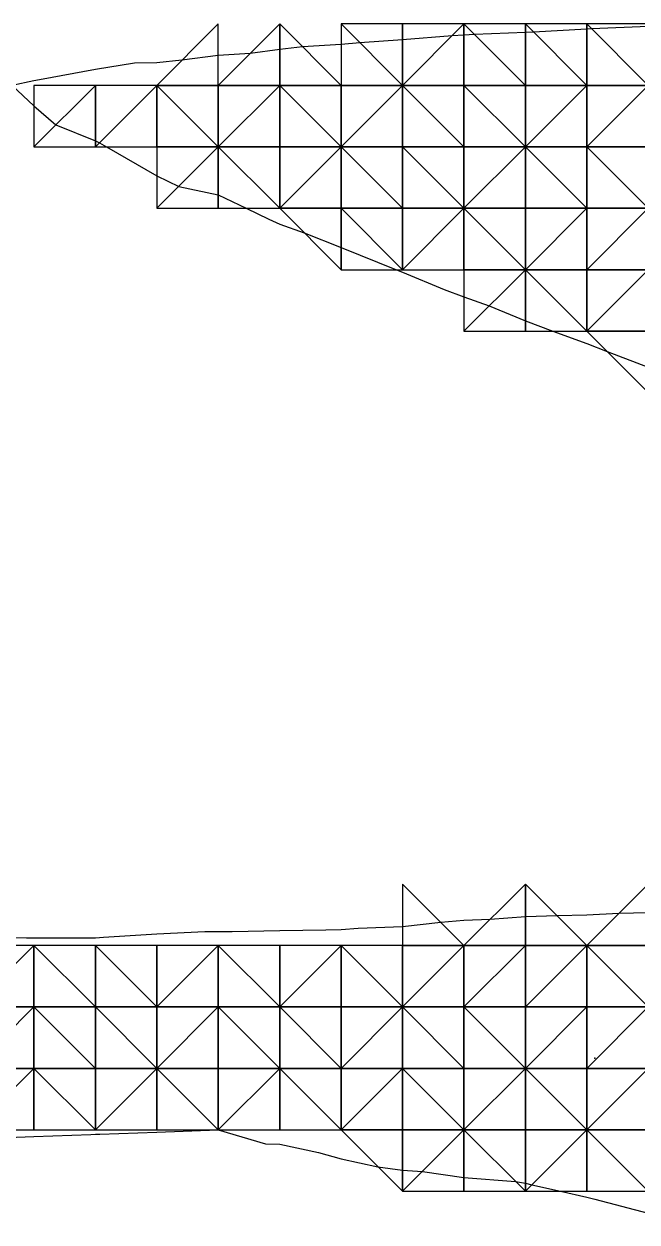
# Model space of a CAD drawing. Header units: metres. Extents: x 4732344 to 4732577, y 2266116 to 2266284.
# Drawn here: x 4732487.7 to 4732492.69, y 2266208.48 to 2266218.23 of the extents above; entities that cross this region are included whole.
import ezdxf

# ---------------------------------------------------------------- set-up
doc = ezdxf.new("R2010")
doc.units = ezdxf.units.M
doc.layers.add('TIN', color=5, linetype='Continuous')

msp = doc.modelspace()

# ---------------------------------------------------------------- linework, layer by layer
at = {"layer": 'lleno', "color": 3}
for points in [[(4732492.779, 2266218.2137, 1328.329), (4732492.3198, 2266218.1942, 1328.3125), (4732492.279, 2266218.1924, 1328.311), (4732491.8447, 2266218.1693, 1328.2952), (4732491.779, 2266218.1659, 1328.2928), (4732491.3657, 2266218.1483, 1328.2775), (4732491.279, 2266218.1446, 1328.2743), (4732491.1835, 2266218.1395, 1328.2709), (4732490.779, 2266218.1061, 1328.2568), (4732490.4328, 2266218.0812, 1328.2446), (4732490.279, 2266218.0666, 1328.2394), (4732489.964, 2266218.05, 1328.2279), (4732489.779, 2266218.0271, 1328.2219), (4732489.5387, 2266217.9947, 1328.2143), (4732489.279, 2266217.9789, 1328.2072), (4732488.9832, 2266217.9392, 1328.1997), (4732488.779, 2266217.9185, 1328.1924), (4732488.5977, 2266217.9162, 1328.1854), (4732488.279, 2266217.8654, 1328.1746), (4732487.8236, 2266217.7796, 1328.1598), (4732487.779, 2266217.7723, 1328.1583), (4732487.6004, 2266217.735, 1328.1526), (4732487.779, 2266217.5683, 1328.1579), (4732487.9576, 2266217.4136, 1328.1633), (4732488.279, 2266217.285, 1328.1746), (4732488.3113, 2266217.2673, 1328.1757), (4732488.3699, 2266217.235, 1328.1776), (4732488.779, 2266216.9982, 1328.1834), (4732488.9576, 2266216.9136, 1328.1834), (4732489.279, 2266216.8437, 1328.187), (4732489.5063, 2266216.735, 1328.1921), (4732489.6908, 2266216.6468, 1328.1962), (4732489.779, 2266216.6046, 1328.1982), (4732489.979, 2266216.535, 1328.2036), (4732490.279, 2266216.415, 1328.2111), (4732490.729, 2266216.235, 1328.2224), (4732490.779, 2266216.2142, 1328.2236), (4732491.1172, 2266216.0732, 1328.2315), (4732491.279, 2266216.015, 1328.2356), (4732491.4849, 2266215.9409, 1328.2408), (4732491.779, 2266215.8183, 1328.2476), (4732492.0012, 2266215.735, 1328.2531), (4732492.279, 2266215.635, 1328.2601), (4732492.4457, 2266215.5683, 1328.2641), (4732492.779, 2266215.4433, 1328.2725)], [(4732492.779, 2266211.0013, 1328.4322), (4732492.5401, 2266210.9961, 1328.4256), (4732492.279, 2266210.9824, 1328.4188), (4732492.0367, 2266210.9773, 1328.4121), (4732491.779, 2266210.969, 1328.4039), (4732491.4916, 2266210.9476, 1328.3941), (4732491.279, 2266210.9383, 1328.3886), (4732491.0921, 2266210.9219, 1328.3842), (4732490.779, 2266210.8867, 1328.3773), (4732490.4185, 2266210.8745, 1328.3677), (4732490.279, 2266210.8627, 1328.3644), (4732490.154, 2266210.86, 1328.361), (4732489.779, 2266210.8561, 1328.3506), (4732489.3919, 2266210.8479, 1328.34), (4732489.279, 2266210.8467, 1328.3369), (4732489.1685, 2266210.8455, 1328.3338), (4732488.779, 2266210.8284, 1328.3237), (4732488.3437, 2266210.7997, 1328.3137), (4732488.279, 2266210.7961, 1328.3129), (4732487.8401, 2266210.7961, 1328.3021), (4732487.779, 2266210.7948, 1328.3004), (4732487.7186, 2266210.7954, 1328.2986), (4732487.279, 2266210.8002, 1328.2857)], [(4732487.348, 2266209.166, 1328.2596), (4732487.779, 2266209.1814, 1328.2726), (4732488.242, 2266209.198, 1328.2865), (4732488.279, 2266209.1993, 1328.2876), (4732488.3147, 2266209.1993, 1328.2886), (4732488.779, 2266209.2165, 1328.3025), (4732489.279, 2266209.235, 1328.3174), (4732489.6647, 2266209.1207, 1328.3243), (4732489.779, 2266209.1174, 1328.3274), (4732490.0961, 2266209.0521, 1328.334), (4732490.279, 2266209.0006, 1328.3374), (4732490.579, 2266208.935, 1328.3435), (4732490.779, 2266208.9074, 1328.3482), (4732490.9403, 2266208.8963, 1328.3524), (4732491.279, 2266208.8461, 1328.3602), (4732491.699, 2266208.815, 1328.3711), (4732491.779, 2266208.8017, 1328.3729), (4732491.8316, 2266208.7876, 1328.3739), (4732492.0647, 2266208.735, 1328.3786), (4732492.279, 2266208.6866, 1328.383), (4732492.3442, 2266208.6698, 1328.3843), (4732492.779, 2266208.5576, 1328.3927), (4732493.029, 2266208.485, 1328.3973)]]:
    msp.add_polyline3d(points, dxfattribs=at)
at = {"layer": 'lleno_centroid', "color": 2}
msp.add_point((4732492.3454, 2266209.8191, 1328.4263), dxfattribs=at)
at = {"layer": 'TIN', "color": 5}
for points in [[(4732488.779, 2266217.735, 0.129), (4732489.279, 2266217.735, 0.14), (4732489.279, 2266218.235, 0.058)], [(4732489.779, 2266218.235, 0.063), (4732489.279, 2266217.735, 0.14), (4732489.779, 2266217.735, 0.152)], [(4732490.279, 2266217.735, 0.163), (4732489.779, 2266218.235, 0.063), (4732489.779, 2266217.735, 0.152)], [(4732490.779, 2266218.235, 0.075), (4732490.279, 2266218.235, 0.068), (4732490.779, 2266217.735, 0.172)], [(4732490.279, 2266218.235, 0.068), (4732490.279, 2266217.735, 0.163), (4732490.779, 2266217.735, 0.172)], [(4732490.779, 2266217.735, 0.172), (4732491.279, 2266218.235, 0.083), (4732490.779, 2266218.235, 0.075)], [(4732491.279, 2266217.735, 0.177), (4732491.279, 2266218.235, 0.083), (4732490.779, 2266217.735, 0.172)], [(4732491.779, 2266218.235, 0.087), (4732491.279, 2266218.235, 0.083), (4732491.779, 2266217.735, 0.181)], [(4732491.779, 2266217.735, 0.181), (4732491.279, 2266218.235, 0.083), (4732491.279, 2266217.735, 0.177)], [(4732492.279, 2266217.735, 0.186), (4732492.279, 2266218.235, 0.092), (4732491.779, 2266218.235, 0.087)], [(4732491.779, 2266218.235, 0.087), (4732491.779, 2266217.735, 0.181), (4732492.279, 2266217.735, 0.186)], [(4732492.779, 2266217.735, 0.19), (4732492.779, 2266218.235, 0.096), (4732492.279, 2266218.235, 0.092)], [(4732492.279, 2266218.235, 0.092), (4732492.279, 2266217.735, 0.186), (4732492.779, 2266217.735, 0.19)], [(4732488.279, 2266217.235, 0.098), (4732488.279, 2266217.735, 0.118), (4732487.779, 2266217.235, 0.09)], [(4732487.779, 2266217.235, 0.09), (4732488.279, 2266217.735, 0.118), (4732487.779, 2266217.735, 0.105)], [(4732488.779, 2266217.735, 0.129), (4732488.279, 2266217.235, 0.098), (4732488.779, 2266217.235, 0.109)], [(4732488.779, 2266217.735, 0.129), (4732488.279, 2266217.735, 0.118), (4732488.279, 2266217.235, 0.098)], [(4732488.779, 2266217.235, 0.109), (4732489.279, 2266217.235, 0.118), (4732488.779, 2266217.735, 0.129)], [(4732488.779, 2266217.735, 0.129), (4732489.279, 2266217.235, 0.118), (4732489.279, 2266217.735, 0.14)], [(4732489.779, 2266217.235, 0.129), (4732489.779, 2266217.735, 0.152), (4732489.279, 2266217.235, 0.118)], [(4732489.779, 2266217.735, 0.152), (4732489.279, 2266217.735, 0.14), (4732489.279, 2266217.235, 0.118)], [(4732490.279, 2266217.235, 0.141), (4732489.779, 2266217.735, 0.152), (4732489.779, 2266217.235, 0.129)], [(4732490.279, 2266217.235, 0.141), (4732490.279, 2266217.735, 0.163), (4732489.779, 2266217.735, 0.152)], [(4732490.279, 2266217.235, 0.141), (4732490.779, 2266217.735, 0.172), (4732490.279, 2266217.735, 0.163)], [(4732490.779, 2266217.235, 0.15), (4732490.779, 2266217.735, 0.172), (4732490.279, 2266217.235, 0.141)], [(4732490.779, 2266217.735, 0.172), (4732490.779, 2266217.235, 0.15), (4732491.279, 2266217.235, 0.156)], [(4732491.279, 2266217.235, 0.156), (4732491.279, 2266217.735, 0.177), (4732490.779, 2266217.735, 0.172)], [(4732491.779, 2266217.235, 0.161), (4732491.779, 2266217.735, 0.181), (4732491.279, 2266217.735, 0.177)], [(4732491.779, 2266217.235, 0.161), (4732491.279, 2266217.735, 0.177), (4732491.279, 2266217.235, 0.156)], [(4732491.779, 2266217.235, 0.161), (4732492.279, 2266217.735, 0.186), (4732491.779, 2266217.735, 0.181)], [(4732492.279, 2266217.235, 0.165), (4732492.279, 2266217.735, 0.186), (4732491.779, 2266217.235, 0.161)], [(4732492.779, 2266217.735, 0.19), (4732492.279, 2266217.735, 0.186), (4732492.279, 2266217.235, 0.165)], [(4732492.279, 2266217.235, 0.165), (4732492.779, 2266217.235, 0.17), (4732492.779, 2266217.735, 0.19)], [(4732489.279, 2266216.735, 0.095), (4732489.279, 2266217.235, 0.118), (4732488.779, 2266216.735, 0.09)], [(4732488.779, 2266216.735, 0.09), (4732489.279, 2266217.235, 0.118), (4732488.779, 2266217.235, 0.109)], [(4732489.779, 2266217.235, 0.129), (4732489.279, 2266217.235, 0.118), (4732489.779, 2266216.735, 0.106)], [(4732489.779, 2266216.735, 0.106), (4732489.279, 2266217.235, 0.118), (4732489.279, 2266216.735, 0.095)], [(4732489.779, 2266217.235, 0.129), (4732489.779, 2266216.735, 0.106), (4732490.279, 2266217.235, 0.141)], [(4732490.279, 2266217.235, 0.141), (4732489.779, 2266216.735, 0.106), (4732490.279, 2266216.735, 0.116)], [(4732490.779, 2266216.735, 0.126), (4732490.779, 2266217.235, 0.15), (4732490.279, 2266217.235, 0.141)], [(4732490.279, 2266216.735, 0.116), (4732490.779, 2266216.735, 0.126), (4732490.279, 2266217.235, 0.141)], [(4732491.279, 2266216.735, 0.135), (4732490.779, 2266217.235, 0.15), (4732490.779, 2266216.735, 0.126)], [(4732491.279, 2266217.235, 0.156), (4732490.779, 2266217.235, 0.15), (4732491.279, 2266216.735, 0.135)], [(4732491.279, 2266217.235, 0.156), (4732491.279, 2266216.735, 0.135), (4732491.779, 2266217.235, 0.161)], [(4732491.779, 2266217.235, 0.161), (4732491.279, 2266216.735, 0.135), (4732491.779, 2266216.735, 0.142)], [(4732491.779, 2266217.235, 0.161), (4732491.779, 2266216.735, 0.142), (4732492.279, 2266216.735, 0.147)], [(4732492.279, 2266216.735, 0.147), (4732492.279, 2266217.235, 0.165), (4732491.779, 2266217.235, 0.161)], [(4732492.779, 2266216.735, 0.152), (4732492.279, 2266217.235, 0.165), (4732492.279, 2266216.735, 0.147)], [(4732492.779, 2266216.735, 0.152), (4732492.779, 2266217.235, 0.17), (4732492.279, 2266217.235, 0.165)], [(4732490.279, 2266216.735, 0.116), (4732489.779, 2266216.735, 0.106), (4732490.279, 2266216.235, 0.091)], [(4732490.279, 2266216.735, 0.116), (4732490.279, 2266216.235, 0.091), (4732490.779, 2266216.235, 0.101)], [(4732490.779, 2266216.235, 0.101), (4732490.779, 2266216.735, 0.126), (4732490.279, 2266216.735, 0.116)], [(4732490.779, 2266216.235, 0.101), (4732491.279, 2266216.735, 0.135), (4732490.779, 2266216.735, 0.126)], [(4732491.279, 2266216.235, 0.111), (4732491.279, 2266216.735, 0.135), (4732490.779, 2266216.235, 0.101)], [(4732491.779, 2266216.235, 0.12), (4732491.279, 2266216.735, 0.135), (4732491.279, 2266216.235, 0.111)], [(4732491.779, 2266216.735, 0.142), (4732491.279, 2266216.735, 0.135), (4732491.779, 2266216.235, 0.12)], [(4732492.279, 2266216.735, 0.147), (4732491.779, 2266216.735, 0.142), (4732491.779, 2266216.235, 0.12)], [(4732491.779, 2266216.235, 0.12), (4732492.279, 2266216.235, 0.129), (4732492.279, 2266216.735, 0.147)], [(4732492.279, 2266216.735, 0.147), (4732492.279, 2266216.235, 0.129), (4732492.779, 2266216.735, 0.152)], [(4732492.779, 2266216.735, 0.152), (4732492.279, 2266216.235, 0.129), (4732492.779, 2266216.235, 0.134)], [(4732491.279, 2266216.235, 0.111), (4732491.279, 2266215.735, 0.086), (4732491.779, 2266216.235, 0.12)], [(4732491.279, 2266215.735, 0.086), (4732491.779, 2266215.735, 0.096), (4732491.779, 2266216.235, 0.12)], [(4732491.779, 2266216.235, 0.12), (4732492.279, 2266215.735, 0.105), (4732492.279, 2266216.235, 0.129)], [(4732491.779, 2266216.235, 0.12), (4732491.779, 2266215.735, 0.096), (4732492.279, 2266215.735, 0.105)], [(4732492.779, 2266215.735, 0.114), (4732492.779, 2266216.235, 0.134), (4732492.279, 2266215.735, 0.105)], [(4732492.779, 2266216.235, 0.134), (4732492.279, 2266216.235, 0.129), (4732492.279, 2266215.735, 0.105)], [(4732492.279, 2266215.735, 0.105), (4732492.779, 2266215.235, 0.09), (4732492.779, 2266215.735, 0.114)], [(4732490.779, 2266210.735, 0.127), (4732491.279, 2266210.735, 0.137), (4732490.779, 2266211.235, 0.038)], [(4732491.279, 2266210.735, 0.137), (4732491.779, 2266210.735, 0.144), (4732491.779, 2266211.235, 0.05)], [(4732491.779, 2266211.235, 0.05), (4732491.779, 2266210.735, 0.144), (4732492.279, 2266210.735, 0.147)], [(4732492.779, 2266210.735, 0.149), (4732492.779, 2266211.235, 0.057), (4732492.279, 2266210.735, 0.147)], [(4732487.279, 2266210.735, 0.112), (4732487.279, 2266210.235, 0.158), (4732487.779, 2266210.735, 0.111)], [(4732487.279, 2266210.235, 0.158), (4732487.779, 2266210.235, 0.158), (4732487.779, 2266210.735, 0.111)], [(4732488.279, 2266210.235, 0.157), (4732488.279, 2266210.735, 0.111), (4732487.779, 2266210.735, 0.111)], [(4732487.779, 2266210.735, 0.111), (4732487.779, 2266210.235, 0.158), (4732488.279, 2266210.235, 0.157)], [(4732488.279, 2266210.735, 0.111), (4732488.779, 2266210.235, 0.157), (4732488.779, 2266210.735, 0.117)], [(4732488.279, 2266210.735, 0.111), (4732488.279, 2266210.235, 0.157), (4732488.779, 2266210.235, 0.157)], [(4732488.779, 2266210.735, 0.117), (4732488.779, 2266210.235, 0.157), (4732489.279, 2266210.735, 0.121)], [(4732489.279, 2266210.735, 0.121), (4732488.779, 2266210.235, 0.157), (4732489.279, 2266210.235, 0.165)], [(4732489.279, 2266210.735, 0.121), (4732489.779, 2266210.235, 0.17), (4732489.779, 2266210.735, 0.123)], [(4732489.279, 2266210.235, 0.165), (4732489.779, 2266210.235, 0.17), (4732489.279, 2266210.735, 0.121)], [(4732489.779, 2266210.735, 0.123), (4732489.779, 2266210.235, 0.17), (4732490.279, 2266210.735, 0.124)], [(4732490.279, 2266210.735, 0.124), (4732489.779, 2266210.235, 0.17), (4732490.279, 2266210.235, 0.171)], [(4732490.779, 2266210.235, 0.173), (4732490.279, 2266210.735, 0.124), (4732490.279, 2266210.235, 0.171)], [(4732490.779, 2266210.735, 0.127), (4732490.279, 2266210.735, 0.124), (4732490.779, 2266210.235, 0.173)], [(4732490.779, 2266210.235, 0.173), (4732491.279, 2266210.735, 0.137), (4732490.779, 2266210.735, 0.127)], [(4732490.779, 2266210.235, 0.173), (4732491.279, 2266210.235, 0.179), (4732491.279, 2266210.735, 0.137)], [(4732491.279, 2266210.235, 0.179), (4732491.779, 2266210.235, 0.187), (4732491.779, 2266210.735, 0.144)], [(4732491.779, 2266210.735, 0.144), (4732491.279, 2266210.735, 0.137), (4732491.279, 2266210.235, 0.179)], [(4732492.279, 2266210.735, 0.147), (4732491.779, 2266210.235, 0.187), (4732492.279, 2266210.235, 0.196)], [(4732491.779, 2266210.735, 0.144), (4732491.779, 2266210.235, 0.187), (4732492.279, 2266210.735, 0.147)], [(4732492.279, 2266210.235, 0.196), (4732492.779, 2266210.235, 0.198), (4732492.279, 2266210.735, 0.147)], [(4732492.279, 2266210.735, 0.147), (4732492.779, 2266210.235, 0.198), (4732492.779, 2266210.735, 0.149)], [(4732487.279, 2266209.735, 0.131), (4732487.779, 2266209.735, 0.131), (4732487.779, 2266210.235, 0.158)], [(4732487.779, 2266210.235, 0.158), (4732487.279, 2266210.235, 0.158), (4732487.279, 2266209.735, 0.131)], [(4732487.779, 2266210.235, 0.158), (4732487.779, 2266209.735, 0.131), (4732488.279, 2266209.735, 0.13)], [(4732488.279, 2266209.735, 0.13), (4732488.279, 2266210.235, 0.157), (4732487.779, 2266210.235, 0.158)], [(4732488.279, 2266209.735, 0.13), (4732488.779, 2266209.735, 0.128), (4732488.279, 2266210.235, 0.157)], [(4732488.279, 2266210.235, 0.157), (4732488.779, 2266209.735, 0.128), (4732488.779, 2266210.235, 0.157)], [(4732489.279, 2266210.235, 0.165), (4732488.779, 2266210.235, 0.157), (4732488.779, 2266209.735, 0.128)], [(4732488.779, 2266209.735, 0.128), (4732489.279, 2266209.735, 0.132), (4732489.279, 2266210.235, 0.165)], [(4732489.779, 2266209.735, 0.14), (4732489.779, 2266210.235, 0.17), (4732489.279, 2266210.235, 0.165)], [(4732489.279, 2266210.235, 0.165), (4732489.279, 2266209.735, 0.132), (4732489.779, 2266209.735, 0.14)], [(4732490.279, 2266210.235, 0.171), (4732489.779, 2266210.235, 0.17), (4732490.279, 2266209.735, 0.145)], [(4732489.779, 2266210.235, 0.17), (4732489.779, 2266209.735, 0.14), (4732490.279, 2266209.735, 0.145)], [(4732490.279, 2266210.235, 0.171), (4732490.279, 2266209.735, 0.145), (4732490.779, 2266210.235, 0.173)], [(4732490.779, 2266210.235, 0.173), (4732490.279, 2266209.735, 0.145), (4732490.779, 2266209.735, 0.146)], [(4732491.279, 2266209.735, 0.148), (4732491.279, 2266210.235, 0.179), (4732490.779, 2266210.235, 0.173)], [(4732490.779, 2266210.235, 0.173), (4732490.779, 2266209.735, 0.146), (4732491.279, 2266209.735, 0.148)], [(4732491.779, 2266210.235, 0.187), (4732491.279, 2266210.235, 0.179), (4732491.779, 2266209.735, 0.156)], [(4732491.779, 2266209.735, 0.156), (4732491.279, 2266210.235, 0.179), (4732491.279, 2266209.735, 0.148)], [(4732491.779, 2266209.735, 0.156), (4732492.279, 2266209.735, 0.164), (4732492.279, 2266210.235, 0.196)], [(4732492.279, 2266210.235, 0.196), (4732491.779, 2266210.235, 0.187), (4732491.779, 2266209.735, 0.156)], [(4732492.779, 2266210.235, 0.198), (4732492.279, 2266209.735, 0.164), (4732492.779, 2266209.735, 0.173)], [(4732492.279, 2266210.235, 0.196), (4732492.279, 2266209.735, 0.164), (4732492.779, 2266210.235, 0.198)], [(4732487.279, 2266209.735, 0.131), (4732487.279, 2266209.235, 0.104), (4732487.779, 2266209.735, 0.131)], [(4732487.779, 2266209.735, 0.131), (4732487.279, 2266209.235, 0.104), (4732487.779, 2266209.235, 0.103)], [(4732488.279, 2266209.735, 0.13), (4732487.779, 2266209.735, 0.131), (4732488.279, 2266209.235, 0.102)], [(4732488.279, 2266209.235, 0.102), (4732487.779, 2266209.735, 0.131), (4732487.779, 2266209.235, 0.103)], [(4732488.779, 2266209.235, 0.101), (4732488.779, 2266209.735, 0.128), (4732488.279, 2266209.235, 0.102)], [(4732488.279, 2266209.235, 0.102), (4732488.779, 2266209.735, 0.128), (4732488.279, 2266209.735, 0.13)], [(4732488.779, 2266209.235, 0.101), (4732489.279, 2266209.235, 0.1), (4732488.779, 2266209.735, 0.128)], [(4732488.779, 2266209.735, 0.128), (4732489.279, 2266209.235, 0.1), (4732489.279, 2266209.735, 0.132)], [(4732489.279, 2266209.735, 0.132), (4732489.279, 2266209.235, 0.1), (4732489.779, 2266209.735, 0.14)], [(4732489.779, 2266209.735, 0.14), (4732489.279, 2266209.235, 0.1), (4732489.779, 2266209.235, 0.108)], [(4732490.279, 2266209.235, 0.115), (4732489.779, 2266209.735, 0.14), (4732489.779, 2266209.235, 0.108)], [(4732490.279, 2266209.235, 0.115), (4732490.279, 2266209.735, 0.145), (4732489.779, 2266209.735, 0.14)], [(4732490.779, 2266209.735, 0.146), (4732490.279, 2266209.735, 0.145), (4732490.279, 2266209.235, 0.115)], [(4732490.279, 2266209.235, 0.115), (4732490.779, 2266209.235, 0.119), (4732490.779, 2266209.735, 0.146)], [(4732490.779, 2266209.735, 0.146), (4732490.779, 2266209.235, 0.119), (4732491.279, 2266209.235, 0.121)], [(4732491.279, 2266209.735, 0.148), (4732490.779, 2266209.735, 0.146), (4732491.279, 2266209.235, 0.121)], [(4732491.279, 2266209.235, 0.121), (4732491.779, 2266209.735, 0.156), (4732491.279, 2266209.735, 0.148)], [(4732491.779, 2266209.235, 0.126), (4732491.779, 2266209.735, 0.156), (4732491.279, 2266209.235, 0.121)], [(4732492.279, 2266209.235, 0.134), (4732491.779, 2266209.735, 0.156), (4732491.779, 2266209.235, 0.126)], [(4732492.279, 2266209.735, 0.164), (4732491.779, 2266209.735, 0.156), (4732492.279, 2266209.235, 0.134)], [(4732492.779, 2266209.735, 0.173), (4732492.279, 2266209.735, 0.164), (4732492.279, 2266209.235, 0.134)], [(4732492.279, 2266209.235, 0.134), (4732492.779, 2266209.235, 0.143), (4732492.779, 2266209.735, 0.173)], [(4732490.779, 2266209.235, 0.119), (4732490.279, 2266209.235, 0.115), (4732490.779, 2266208.735, 0.09)], [(4732491.279, 2266208.735, 0.094), (4732491.279, 2266209.235, 0.121), (4732490.779, 2266208.735, 0.09)], [(4732490.779, 2266208.735, 0.09), (4732491.279, 2266209.235, 0.121), (4732490.779, 2266209.235, 0.119)], [(4732491.779, 2266209.235, 0.126), (4732491.279, 2266209.235, 0.121), (4732491.779, 2266208.735, 0.096)], [(4732491.779, 2266208.735, 0.096), (4732491.279, 2266209.235, 0.121), (4732491.279, 2266208.735, 0.094)], [(4732492.279, 2266209.235, 0.134), (4732491.779, 2266208.735, 0.096), (4732492.279, 2266208.735, 0.103)], [(4732491.779, 2266209.235, 0.126), (4732491.779, 2266208.735, 0.096), (4732492.279, 2266209.235, 0.134)], [(4732492.779, 2266208.735, 0.111), (4732492.779, 2266209.235, 0.143), (4732492.279, 2266209.235, 0.134)], [(4732492.279, 2266209.235, 0.134), (4732492.279, 2266208.735, 0.103), (4732492.779, 2266208.735, 0.111)]]:
    msp.add_3dface(points, dxfattribs=at)

doc.saveas('drawing.dxf')
